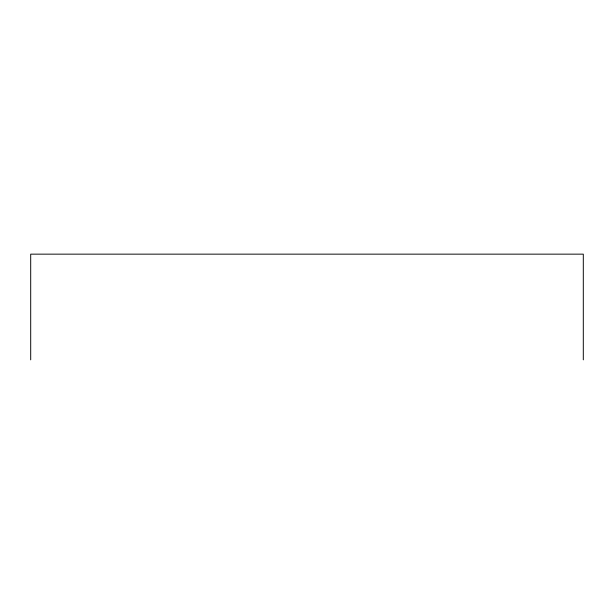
<?xml version="1.0" encoding="UTF-8"?>
<svg xmlns="http://www.w3.org/2000/svg" width="614" height="614" viewBox="0 0 614 614"><rect width="100%" height="100%" fill="white"/><g stroke="black" fill="none" stroke-linecap="round" stroke-linejoin="round"><path stroke-width="0.92" d="M583.3 359.85L583.3 254.15L30.7 254.15L30.7 359.85"/></g></svg>
